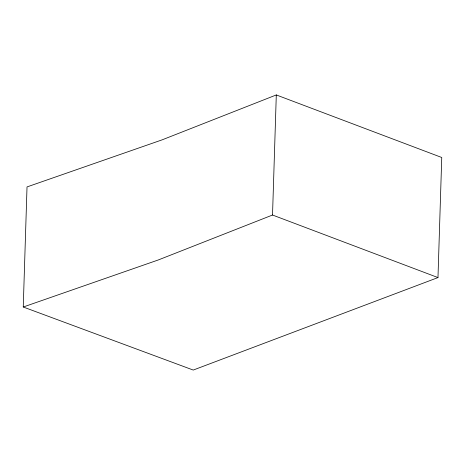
<?xml version="1.0" encoding="UTF-8"?>
<svg xmlns="http://www.w3.org/2000/svg" width="465" height="465" viewBox="0 0 465 465"><rect width="100%" height="100%" fill="white"/><g stroke="black" fill="none" stroke-linecap="round" stroke-linejoin="round"><path stroke-width="0.7" d="M23.25 307.01L27.022 186.924L162.082 139.866L276.297 94.941L441.75 157.49L437.978 277.576L193.242 370.059L23.25 307.01L158.303 259.952L272.525 215.028L437.978 277.576M272.525 215.028L276.297 94.941"/></g></svg>
